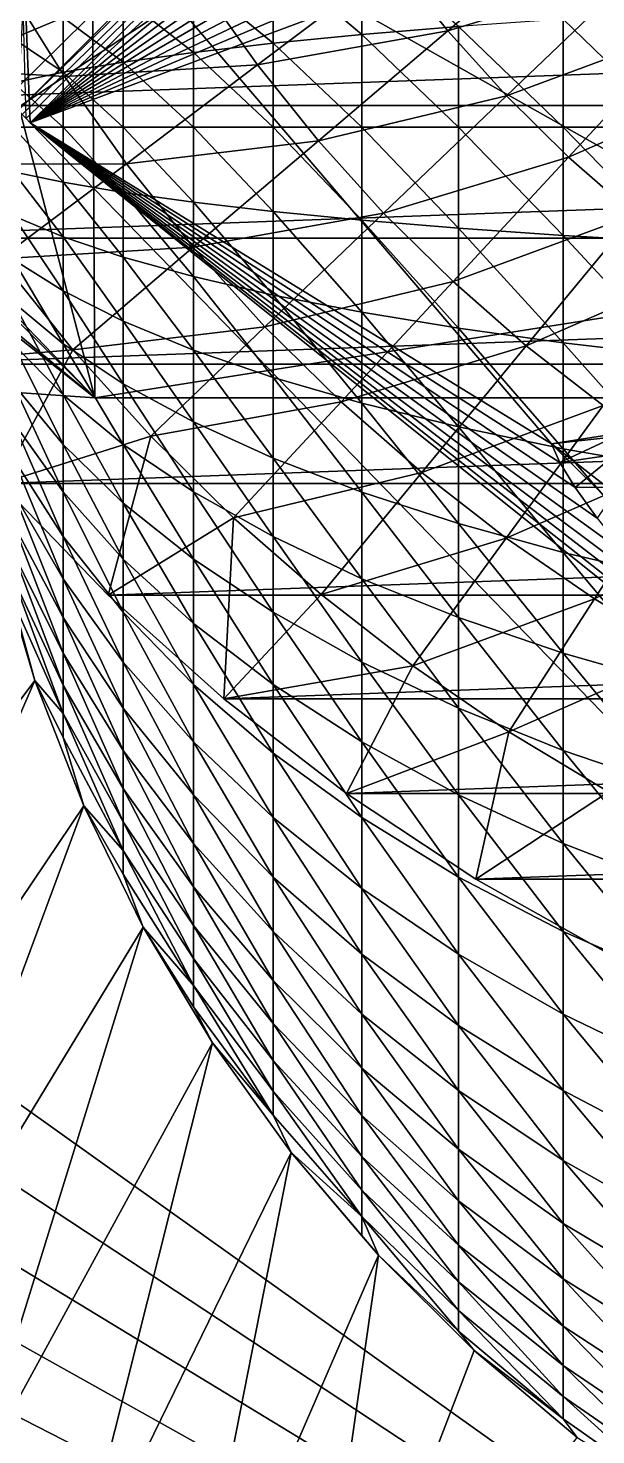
# Model space of a CAD drawing. Header units: metres. Extents: x -4.09 to 4.09, y -3.78 to 3.78.
# Drawn here: x -2.25 to -1.46, y -2.478 to -0.519 of the extents above; entities that cross this region are included whole.
import ezdxf

# ---------------------------------------------------------------- set-up
doc = ezdxf.new("R2010")
doc.units = ezdxf.units.M

msp = doc.modelspace()

# ---------------------------------------------------------------- linework, layer by layer
at = {"layer": 'statue_1', "color": 253}
for points in [[(-2.157675, -1.034236, 9.351602), (-2.881203, 1.737868, 9.351602), (-2.176662, 2.430878, 9.351602)], [(-2.176662, 2.430878, 9.351602), (2.236946, 2.430878, 9.351602), (2.216392, -1.034236, 9.351602)], [(-2.157675, -1.034236, 9.351602), (-2.176662, 2.430878, 9.351602), (2.216392, -1.034236, 9.351602)], [(-1.516551, 1.881307, 19.939117), (-1.326677, 1.978532, 19.947624), (-0.086352, -3.568463, 19.462326)], [(-1.698718, 1.770547, 19.929426), (-1.516551, 1.881307, 19.939117), (-0.086352, -3.568463, 19.462326)], [(-1.872362, 1.646816, 19.918602), (-1.698718, 1.770547, 19.929426), (-0.086352, -3.568463, 19.462326)], [(-2.881203, -0.314374, 9.351602), (-2.881203, 1.737868, 9.351602), (-2.157675, -1.034236, 9.351602)], [(-2.852064, -1.597279, 19.634781), (-1.872362, 1.646816, 19.918602), (-0.086352, -3.568463, 19.462326)], [(-2.036418, 1.510802, 19.9067), (-1.872362, 1.646816, 19.918602), (-2.852064, -1.597279, 19.634781)], [(-2.190073, 1.363195, 19.893789), (-2.036418, 1.510802, 19.9067), (-2.852064, -1.597279, 19.634781)], [(-0.120316, 1.510739, 20.097628), (-2.264017, -0.600407, 19.72538), (-2.264268, -0.634058, 19.72057)], [(-0.053453, 1.509987, 20.101959), (-0.120316, 1.510739, 20.097628), (-2.264268, -0.634058, 19.72057)], [(-2.258753, -0.639698, 19.720448), (-0.053453, 1.509987, 20.101959), (-2.264268, -0.634058, 19.72057)], [(-2.264017, -0.600407, 19.72538), (-0.120316, 1.510739, 20.097628), (-2.254116, -0.42692, 19.755968)], [(-2.258753, -0.639698, 19.720448), (-2.253239, -0.645307, 19.720566), (-0.053453, 1.509987, 20.101959)], [(-2.253239, -0.645307, 19.720566), (-2.247724, -0.650978, 19.720924), (-0.053453, 1.509987, 20.101959)], [(-0.053453, 1.509987, 20.101959), (-2.247724, -0.650978, 19.720924), (0.124578, 1.495825, 20.124771)], [(0.301167, 1.467062, 20.14677), (0.124578, 1.495825, 20.124771), (-2.247724, -0.650978, 19.720924)], [(0.475125, 1.423885, 20.167812), (0.301167, 1.467062, 20.14677), (-2.247724, -0.650978, 19.720924)], [(0.645385, 1.366579, 20.187757), (0.475125, 1.423885, 20.167812), (-2.247724, -0.650978, 19.720924)], [(-2.33251, 1.204841, 19.879934), (-2.190073, 1.363195, 19.893789), (-2.852064, -1.597279, 19.634781)], [(0.810695, 1.295517, 20.20647), (0.645385, 1.366579, 20.187757), (-2.247724, -0.650978, 19.720924)], [(0.969989, 1.211201, 20.223824), (0.810695, 1.295517, 20.20647), (-2.247724, -0.650978, 19.720924)], [(1.122264, 1.114196, 20.239704), (0.969989, 1.211201, 20.223824), (-2.247724, -0.650978, 19.720924)], [(1.266393, 1.005159, 20.254005), (1.122264, 1.114196, 20.239704), (-2.247724, -0.650978, 19.720924)], [(1.401436, 0.88478, 20.266628), (1.266393, 1.005159, 20.254005), (-2.247724, -0.650978, 19.720924)], [(1.526577, 0.753905, 20.277493), (1.401436, 0.88478, 20.266628), (-2.247724, -0.650978, 19.720924)], [(-0.086352, -2.879025, 19.910021), (1.526577, 0.753905, 20.277493), (-2.247724, -0.650978, 19.720924)], [(-0.89429, -0.999457, 13.903325), (-2.264268, -0.227238, 17.413246), (-1.437844, 0.146119, 15.295901)], [(-2.157675, -1.034236, 9.351602), (-3.574088, 0.086023, 16.712542), (-2.259819, -1.026841, 9.351602)], [(-3.506347, 0.084676, 16.726543), (-3.574088, 0.086023, 16.712542), (-2.157675, -1.034236, 9.351602)], [(-3.506347, 0.084676, 16.726543), (-2.157675, -1.034236, 9.351602), (-3.232, 0.082765, 16.714041)], [(3.348243, -0.166798, 15.068974), (-3.232, 0.082765, 16.714041), (-2.157675, -1.034236, 9.351602)], [(2.216392, -1.034236, 9.351602), (3.348243, -0.166798, 15.068974), (-2.157675, -1.034236, 9.351602)], [(-2.264268, -0.227238, 17.413246), (-0.89429, -0.999457, 13.903325), (-1.521439, -1.098279, 18.075314)], [(-2.247724, -0.650978, 19.720924), (-2.264268, -0.227238, 17.413246), (-1.521439, -1.098279, 18.075314)], [(-2.253239, -0.645307, 19.720566), (-2.264268, -0.227238, 17.413246), (-2.247724, -0.650978, 19.720924)], [(-2.259819, -1.026841, 9.351602), (-2.881203, -0.314374, 9.351602), (-2.157675, -1.034236, 9.351602)], [(-1.742144, -0.428016, 1.122091), (-1.666007, -0.523048, 1.122091), (-1.480456, -0.365258, 1.23567)], [(-1.480456, -0.365258, 1.23567), (-1.666007, -0.523048, 1.122091), (-1.408454, -0.44503, 1.23567)], [(-1.785884, -0.528123, 21.276243), (-1.785884, -0.399817, 21.260248), (-1.909334, -0.423786, 21.116541)], [(-1.650904, -0.516969, 21.410789), (-1.785884, -0.399817, 21.260248), (-1.785884, -0.528123, 21.276243)], [(-1.909334, -0.540155, 21.131046), (-1.909334, -0.423786, 21.116541), (-2.020251, -0.449354, 20.963274)], [(-2.009473, -0.459756, 0.994541), (-1.931016, -0.570422, 0.994541), (-1.742144, -0.428016, 1.122091)], [(-1.742144, -0.428016, 1.122091), (-1.931016, -0.570422, 0.994541), (-1.666007, -0.523048, 1.122091)], [(-1.909334, -0.540155, 21.131046), (-1.785884, -0.528123, 21.276243), (-1.909334, -0.423786, 21.116541)], [(-2.763894, -0.435097, 0.043246), (2.591253, -0.435097, 0.043246), (-2.665134, -0.627196, 0.043246)], [(2.492493, -0.627196, 0.043246), (-2.665134, -0.627196, 0.043246), (2.591253, -0.435097, 0.043246)], [(-2.020251, -0.553001, 20.976192), (-2.020251, -0.449354, 20.963274), (-2.118008, -0.476362, 20.801495)], [(-1.909334, -0.540155, 21.131046), (-2.020251, -0.449354, 20.963274), (-2.020251, -0.553001, 20.976192)], [(-1.666007, -0.523048, 1.122091), (-1.58448, -0.613442, 1.122091), (-1.408454, -0.44503, 1.23567)], [(-1.408454, -0.44503, 1.23567), (-1.58448, -0.613442, 1.122091), (-1.331941, -0.520447, 1.23567)], [(-2.278743, -0.460038, 0.853454), (-2.468868, -0.571049, 0.699304), (-2.199848, -0.586496, 0.853454)], [(-2.278743, -0.460038, 0.853454), (-2.199848, -0.586496, 0.853454), (-2.009473, -0.459756, 0.994541)], [(-2.009473, -0.459756, 0.994541), (-2.199848, -0.586496, 0.853454), (-1.931016, -0.570422, 0.994541)], [(-2.271224, -0.533857, 20.456865), (-2.201854, -0.504593, 20.632305), (-2.271224, -0.473198, 20.444143)], [(-2.118008, -0.566537, 20.812735), (-2.118008, -0.476362, 20.801495), (-2.201854, -0.504593, 20.632305)], [(-2.118008, -0.566537, 20.812735), (-2.020251, -0.553001, 20.976192), (-2.118008, -0.476362, 20.801495)], [(-2.271224, -0.533857, 20.456865), (-2.201854, -0.580699, 20.641792), (-2.201854, -0.504593, 20.632305)], [(-2.118008, -0.566537, 20.812735), (-2.201854, -0.504593, 20.632305), (-2.201854, -0.580699, 20.641792)], [(-1.650904, -0.516969, 21.410789), (-1.505209, -0.657338, 21.539989), (-1.505209, -0.506786, 21.533764)], [(-1.3498, -0.657338, 21.650932), (-1.3498, -0.497637, 21.644329), (-1.505209, -0.506786, 21.533764)], [(-1.3498, -0.657338, 21.650932), (-1.505209, -0.506786, 21.533764), (-1.505209, -0.657338, 21.539989)], [(-1.846231, -0.676294, 0.994541), (-1.666007, -0.523048, 1.122091), (-1.931016, -0.570422, 0.994541)], [(-1.785884, -0.657338, 21.281586), (-1.785884, -0.528123, 21.276243), (-1.909334, -0.540155, 21.131046)], [(-1.846231, -0.676294, 0.994541), (-1.58448, -0.613442, 1.122091), (-1.666007, -0.523048, 1.122091)], [(-1.650904, -0.657338, 21.416592), (-1.650904, -0.516969, 21.410789), (-1.785884, -0.528123, 21.276243)], [(-1.650904, -0.657338, 21.416592), (-1.785884, -0.528123, 21.276243), (-1.785884, -0.657338, 21.281586)], [(-1.650904, -0.657338, 21.416592), (-1.505209, -0.657338, 21.539989), (-1.650904, -0.516969, 21.410789)], [(-1.58448, -0.613442, 1.122091), (-1.497752, -0.698885, 1.122091), (-1.331941, -0.520447, 1.23567)], [(-1.497752, -0.698885, 1.122091), (-1.251103, -0.591258, 1.23567), (-1.331941, -0.520447, 1.23567)], [(-2.271224, -0.595394, 20.464535), (-2.201854, -0.580699, 20.641792), (-2.271224, -0.533857, 20.456865)], [(-1.909334, -0.657338, 21.135893), (-1.909334, -0.540155, 21.131046), (-2.020251, -0.553001, 20.976192)], [(-1.909334, -0.657338, 21.135893), (-1.785884, -0.657338, 21.281586), (-1.909334, -0.540155, 21.131046)], [(-2.118008, -0.657338, 20.81649), (-2.118008, -0.566537, 20.812735), (-2.201854, -0.580699, 20.641792)], [(-2.020251, -0.657338, 20.980507), (-2.020251, -0.553001, 20.976192), (-2.118008, -0.566537, 20.812735)], [(-2.118008, -0.657338, 20.81649), (-2.020251, -0.657338, 20.980507), (-2.118008, -0.566537, 20.812735)], [(-1.909334, -0.657338, 21.135893), (-2.020251, -0.553001, 20.976192), (-2.020251, -0.657338, 20.980507)], [(-2.383143, -0.708473, 0.699304), (-2.199848, -0.586496, 0.853454), (-2.468868, -0.571049, 0.699304)], [(-2.383143, -0.708473, 0.699304), (-2.113684, -0.708097, 0.853454), (-2.199848, -0.586496, 0.853454)], [(-2.271224, -0.595394, 20.464535), (-2.201854, -0.657338, 20.644962), (-2.201854, -0.580699, 20.641792)], [(-2.118008, -0.657338, 20.81649), (-2.201854, -0.580699, 20.641792), (-2.201854, -0.657338, 20.644962)], [(-2.199848, -0.586496, 0.853454), (-2.113684, -0.708097, 0.853454), (-1.931016, -0.570422, 0.994541)], [(-1.846231, -0.676294, 0.994541), (-1.931016, -0.570422, 0.994541), (-2.113684, -0.708097, 0.853454)], [(-2.271224, -0.657338, 20.467094), (-2.201854, -0.657338, 20.644962), (-2.271224, -0.595394, 20.464535)], [(-1.497752, -0.698885, 1.122091), (-1.406198, -0.779096, 1.122091), (-1.251103, -0.591258, 1.23567)], [(-1.846231, -0.676294, 0.994541), (-1.755367, -0.776997, 0.994541), (-1.58448, -0.613442, 1.122091)], [(-1.755367, -0.776997, 0.994541), (-1.497752, -0.698885, 1.122091), (-1.58448, -0.613442, 1.122091)], [(-2.552651, -0.811556, 0.043246), (-2.665134, -0.627196, 0.043246), (2.492493, -0.627196, 0.043246)], [(2.379947, -0.811556, 0.043246), (-2.552651, -0.811556, 0.043246), (2.492493, -0.627196, 0.043246)], [(-2.271224, -0.657338, 20.467094), (-2.201854, -0.733946, 20.641792), (-2.201854, -0.657338, 20.644962)], [(-2.271224, -0.719282, 20.464535), (-2.201854, -0.733946, 20.641792), (-2.271224, -0.657338, 20.467094)], [(-2.247724, -0.650978, 19.720924), (-1.2642, -1.425076, 18.447083), (-1.205232, -1.485642, 18.451113)], [(-2.247724, -0.650978, 19.720924), (-1.320473, -1.364636, 18.428749), (-1.2642, -1.425076, 18.447083)], [(-2.247724, -0.650978, 19.720924), (-1.372547, -1.306138, 18.396658), (-1.320473, -1.364636, 18.428749)], [(-2.247724, -0.650978, 19.720924), (-1.418731, -1.251307, 18.351753), (-1.372547, -1.306138, 18.396658)], [(-2.247724, -0.650978, 19.720924), (-1.457772, -1.201739, 18.295361), (-1.418731, -1.251307, 18.351753)], [(-2.247724, -0.650978, 19.720924), (-1.488477, -1.158907, 18.229149), (-1.457772, -1.201739, 18.295361)], [(-2.247724, -0.650978, 19.720924), (-1.509909, -1.124066, 18.155071), (-1.488477, -1.158907, 18.229149)], [(-2.247724, -0.650978, 19.720924), (-1.521439, -1.098279, 18.075314), (-1.509909, -1.124066, 18.155071)], [(-2.247724, -0.650978, 19.720924), (-1.205232, -1.485642, 18.451113), (-0.086352, -2.879025, 19.910021)], [(-2.118008, -0.74814, 20.812735), (-2.201854, -0.657338, 20.644962), (-2.201854, -0.733946, 20.641792)], [(-2.118008, -0.74814, 20.812735), (-2.118008, -0.657338, 20.81649), (-2.201854, -0.657338, 20.644962)], [(-2.020251, -0.761675, 20.976192), (-2.020251, -0.657338, 20.980507), (-2.118008, -0.657338, 20.81649)], [(-2.118008, -0.74814, 20.812735), (-2.020251, -0.761675, 20.976192), (-2.118008, -0.657338, 20.81649)], [(-1.909334, -0.77449, 21.131046), (-2.020251, -0.657338, 20.980507), (-2.020251, -0.761675, 20.976192)], [(-1.909334, -0.77449, 21.131046), (-1.909334, -0.657338, 21.135893), (-2.020251, -0.657338, 20.980507)], [(-1.785884, -0.786522, 21.276243), (-1.785884, -0.657338, 21.281586), (-1.909334, -0.657338, 21.135893)], [(-1.909334, -0.77449, 21.131046), (-1.785884, -0.786522, 21.276243), (-1.909334, -0.657338, 21.135893)], [(-1.650904, -0.797676, 21.410789), (-1.785884, -0.657338, 21.281586), (-1.785884, -0.786522, 21.276243)], [(-1.650904, -0.797676, 21.410789), (-1.650904, -0.657338, 21.416592), (-1.785884, -0.657338, 21.281586)], [(-1.650904, -0.657338, 21.416592), (-1.505209, -0.807859, 21.533764), (-1.505209, -0.657338, 21.539989)], [(-1.650904, -0.797676, 21.410789), (-1.505209, -0.807859, 21.533764), (-1.650904, -0.657338, 21.416592)], [(-1.3498, -0.817039, 21.644329), (-1.505209, -0.657338, 21.539989), (-1.505209, -0.807859, 21.533764)], [(-1.3498, -0.817039, 21.644329), (-1.3498, -0.657338, 21.650932), (-1.505209, -0.657338, 21.539989)], [(-2.020502, -0.824465, 0.853454), (-1.846231, -0.676294, 0.994541), (-2.113684, -0.708097, 0.853454)], [(-1.846231, -0.676294, 0.994541), (-2.020502, -0.824465, 0.853454), (-1.755367, -0.776997, 0.994541)], [(-1.755367, -0.776997, 0.994541), (-1.658738, -0.872185, 0.994541), (-1.497752, -0.698885, 1.122091)], [(-1.497752, -0.698885, 1.122091), (-1.658738, -0.872185, 0.994541), (-1.406198, -0.779096, 1.122091)], [(-2.289459, -0.840633, 0.699304), (-2.113684, -0.708097, 0.853454), (-2.383143, -0.708473, 0.699304)], [(-2.289459, -0.840633, 0.699304), (-2.020502, -0.824465, 0.853454), (-2.113684, -0.708097, 0.853454)], [(-2.271224, -0.719282, 20.464535), (-2.201854, -0.810052, 20.632305), (-2.201854, -0.733946, 20.641792)], [(-2.271224, -0.780788, 20.456865), (-2.201854, -0.810052, 20.632305), (-2.271224, -0.719282, 20.464535)], [(-2.118008, -0.838314, 20.801495), (-2.201854, -0.733946, 20.641792), (-2.201854, -0.810052, 20.632305)], [(-2.118008, -0.838314, 20.801495), (-2.118008, -0.74814, 20.812735), (-2.201854, -0.733946, 20.641792)], [(-2.020251, -0.865291, 20.963274), (-2.020251, -0.761675, 20.976192), (-2.118008, -0.74814, 20.812735)], [(-2.118008, -0.838314, 20.801495), (-2.020251, -0.865291, 20.963274), (-2.118008, -0.74814, 20.812735)], [(-1.909334, -0.890859, 21.116541), (-2.020251, -0.761675, 20.976192), (-2.020251, -0.865291, 20.963274)], [(-1.909334, -0.890859, 21.116541), (-1.909334, -0.77449, 21.131046), (-2.020251, -0.761675, 20.976192)], [(-2.271224, -0.780788, 20.456865), (-2.201854, -0.885125, 20.616566), (-2.201854, -0.810052, 20.632305)], [(-2.271224, -0.841479, 20.444143), (-2.201854, -0.885125, 20.616566), (-2.271224, -0.780788, 20.456865)], [(-2.020502, -0.824465, 0.853454), (-1.920614, -0.935131, 0.853454), (-1.755367, -0.776997, 0.994541)], [(-1.755367, -0.776997, 0.994541), (-1.920614, -0.935131, 0.853454), (-1.658738, -0.872185, 0.994541)], [(-1.785884, -0.914859, 21.260248), (-1.785884, -0.786522, 21.276243), (-1.909334, -0.77449, 21.131046)], [(-1.909334, -0.890859, 21.116541), (-1.785884, -0.914859, 21.260248), (-1.909334, -0.77449, 21.131046)], [(-1.658738, -0.872185, 0.994541), (-1.556719, -0.961545, 0.994541), (-1.406198, -0.779096, 1.122091)], [(-1.556719, -0.961545, 0.994541), (-1.310008, -0.853792, 1.122091), (-1.406198, -0.779096, 1.122091)], [(-1.650904, -0.937074, 21.393414), (-1.785884, -0.786522, 21.276243), (-1.785884, -0.914859, 21.260248)], [(-1.650904, -0.937074, 21.393414), (-1.650904, -0.797676, 21.410789), (-1.785884, -0.786522, 21.276243)], [(-1.650904, -0.797676, 21.410789), (-1.505209, -0.957377, 21.515125), (-1.505209, -0.807859, 21.533764)], [(-1.650904, -0.937074, 21.393414), (-1.505209, -0.957377, 21.515125), (-1.650904, -0.797676, 21.410789)], [(-2.552651, -0.811556, 0.043246), (2.379947, -0.811556, 0.043246), (-2.426945, -0.987237, 0.043246)], [(2.254304, -0.987237, 0.043246), (-2.426945, -0.987237, 0.043246), (2.379947, -0.811556, 0.043246)], [(-2.118008, -0.927236, 20.782846), (-2.201854, -0.810052, 20.632305), (-2.201854, -0.885125, 20.616566)], [(-2.118008, -0.927236, 20.782846), (-2.118008, -0.838314, 20.801495), (-2.201854, -0.810052, 20.632305)], [(-1.3498, -0.975644, 21.624557), (-1.505209, -0.807859, 21.533764), (-1.505209, -0.957377, 21.515125)], [(-1.3498, -0.975644, 21.624557), (-1.3498, -0.817039, 21.644329), (-1.505209, -0.807859, 21.533764)], [(-2.289459, -0.840633, 0.699304), (-2.426945, -0.987237, 0.543128), (-2.188193, -0.967059, 0.699304)], [(-2.289459, -0.840633, 0.699304), (-2.188193, -0.967059, 0.699304), (-2.020502, -0.824465, 0.853454)], [(-2.271224, -0.841479, 20.444143), (-2.201854, -0.958631, 20.594685), (-2.201854, -0.885125, 20.616566)], [(-2.271224, -0.900885, 20.426455), (-2.201854, -0.958631, 20.594685), (-2.271224, -0.841479, 20.444143)], [(-2.188193, -0.967059, 0.699304), (-1.920614, -0.935131, 0.853454), (-2.020502, -0.824465, 0.853454)], [(-2.020251, -0.967498, 20.941845), (-2.020251, -0.865291, 20.963274), (-2.118008, -0.838314, 20.801495)], [(-2.118008, -0.927236, 20.782846), (-2.020251, -0.967498, 20.941845), (-2.118008, -0.838314, 20.801495)], [(-1.556719, -0.961545, 0.994541), (-1.449625, -1.044763, 0.994541), (-1.310008, -0.853792, 1.122091)], [(-1.909334, -1.005661, 21.092476), (-2.020251, -0.865291, 20.963274), (-2.020251, -0.967498, 20.941845)], [(-1.909334, -1.005661, 21.092476), (-1.909334, -0.890859, 21.116541), (-2.020251, -0.865291, 20.963274)], [(-1.920614, -0.935131, 0.853454), (-1.81446, -1.03975, 0.853454), (-1.658738, -0.872185, 0.994541)], [(-1.81446, -1.03975, 0.853454), (-1.556719, -0.961545, 0.994541), (-1.658738, -0.872185, 0.994541)], [(-2.271224, -0.900885, 20.426455), (-2.201854, -1.030069, 20.566803), (-2.201854, -0.958631, 20.594685)], [(-2.271224, -0.958631, 20.403919), (-2.201854, -1.030069, 20.566803), (-2.271224, -0.900885, 20.426455)], [(-2.118008, -1.01434, 20.756916), (-2.201854, -0.885125, 20.616566), (-2.201854, -0.958631, 20.594685)], [(-2.118008, -1.01434, 20.756916), (-2.118008, -0.927236, 20.782846), (-2.201854, -0.885125, 20.616566)], [(-1.785884, -1.041411, 21.233711), (-1.785884, -0.914859, 21.260248), (-1.909334, -0.890859, 21.116541)], [(-1.909334, -1.005661, 21.092476), (-1.785884, -1.041411, 21.233711), (-1.909334, -0.890859, 21.116541)], [(-1.650904, -1.074561, 21.364586), (-1.785884, -0.914859, 21.260248), (-1.785884, -1.041411, 21.233711)], [(-1.650904, -1.074561, 21.364586), (-1.650904, -0.937074, 21.393414), (-1.785884, -0.914859, 21.260248)], [(-2.07972, -1.087344, 0.699304), (-1.920614, -0.935131, 0.853454), (-2.188193, -0.967059, 0.699304)], [(-2.020251, -1.067573, 20.912048), (-2.020251, -0.967498, 20.941845), (-2.118008, -0.927236, 20.782846)], [(-2.118008, -1.01434, 20.756916), (-2.020251, -1.067573, 20.912048), (-2.118008, -0.927236, 20.782846)], [(-2.07972, -1.087344, 0.699304), (-1.81446, -1.03975, 0.853454), (-1.920614, -0.935131, 0.853454)], [(-1.650904, -0.937074, 21.393414), (-1.505209, -1.104859, 21.484207), (-1.505209, -0.957377, 21.515125)], [(-1.650904, -1.074561, 21.364586), (-1.505209, -1.104859, 21.484207), (-1.650904, -0.937074, 21.393414)], [(-2.271224, -0.958631, 20.403919), (-2.201854, -1.099, 20.533119), (-2.201854, -1.030069, 20.566803)], [(-2.271224, -0.958631, 20.403919), (-2.271224, -1.01434, 20.37669), (-2.201854, -1.099, 20.533119)], [(-2.118008, -1.099, 20.723885), (-2.201854, -0.958631, 20.594685), (-2.201854, -1.030069, 20.566803)], [(-2.118008, -1.099, 20.723885), (-2.118008, -1.01434, 20.756916), (-2.201854, -0.958631, 20.594685)], [(-1.3498, -1.132087, 21.591755), (-1.505209, -0.957377, 21.515125), (-1.505209, -1.104859, 21.484207)], [(-1.3498, -1.132087, 21.591755), (-1.3498, -0.975644, 21.624557), (-1.505209, -0.957377, 21.515125)], [(-2.288769, -1.153268, 0.543128), (-2.188193, -0.967059, 0.699304), (-2.426945, -0.987237, 0.543128)], [(-2.07972, -1.087344, 0.699304), (-2.188193, -0.967059, 0.699304), (-2.288769, -1.153268, 0.543128)], [(-1.909334, -1.11805, 21.059013), (-2.020251, -0.967498, 20.941845), (-2.020251, -1.067573, 20.912048)], [(-1.909334, -1.11805, 21.059013), (-1.909334, -1.005661, 21.092476), (-2.020251, -0.967498, 20.941845)], [(-1.81446, -1.03975, 0.853454), (-1.702352, -1.137977, 0.853454), (-1.556719, -0.961545, 0.994541)], [(-1.556719, -0.961545, 0.994541), (-1.702352, -1.137977, 0.853454), (-1.449625, -1.044763, 0.994541)], [(-2.288769, -1.153268, 0.043246), (-2.426945, -0.987237, 0.043246), (2.254304, -0.987237, 0.043246)], [(2.116128, -1.153268, 0.043246), (-2.288769, -1.153268, 0.043246), (2.254304, -0.987237, 0.043246)], [(-2.201854, -1.16486, 20.493862), (-2.201854, -1.099, 20.533119), (-2.271224, -1.01434, 20.37669)], [(-2.271224, -1.067573, 20.344957), (-2.201854, -1.16486, 20.493862), (-2.271224, -1.01434, 20.37669)], [(-2.020251, -1.16486, 20.874088), (-2.020251, -1.067573, 20.912048), (-2.118008, -1.01434, 20.756916)], [(-2.118008, -1.099, 20.723885), (-2.020251, -1.16486, 20.874088), (-2.118008, -1.01434, 20.756916)], [(-1.785884, -1.165362, 21.196815), (-1.785884, -1.041411, 21.233711), (-1.909334, -1.005661, 21.092476)], [(-1.909334, -1.11805, 21.059013), (-1.785884, -1.165362, 21.196815), (-1.909334, -1.005661, 21.092476)], [(-0.518739, -1.879678, 16.732563), (-1.521439, -1.098279, 18.075314), (-0.89429, -0.999457, 13.903325)], [(-2.118008, -1.180621, 20.683975), (-2.201854, -1.030069, 20.566803), (-2.201854, -1.099, 20.533119)], [(-2.118008, -1.180621, 20.683975), (-2.118008, -1.099, 20.723885), (-2.201854, -1.030069, 20.566803)], [(-2.07972, -1.087344, 0.699304), (-1.964291, -1.201018, 0.699304), (-1.81446, -1.03975, 0.853454)], [(-1.81446, -1.03975, 0.853454), (-1.964291, -1.201018, 0.699304), (-1.702352, -1.137977, 0.853454)], [(-1.650904, -1.209196, 21.324505), (-1.785884, -1.041411, 21.233711), (-1.785884, -1.165362, 21.196815)], [(-1.650904, -1.209196, 21.324505), (-1.650904, -1.074561, 21.364586), (-1.785884, -1.041411, 21.233711)], [(-1.702352, -1.137977, 0.853454), (-1.584605, -1.229437, 0.853454), (-1.449625, -1.044763, 0.994541)], [(-1.337831, -1.121559, 0.994541), (-1.449625, -1.044763, 0.994541), (-1.584605, -1.229437, 0.853454)], [(-2.201854, -1.227275, 20.449295), (-2.201854, -1.16486, 20.493862), (-2.271224, -1.067573, 20.344957)], [(-2.271224, -1.11805, 20.308933), (-2.201854, -1.227275, 20.449295), (-2.271224, -1.067573, 20.344957)], [(-1.909334, -1.227275, 21.016386), (-2.020251, -1.067573, 20.912048), (-2.020251, -1.16486, 20.874088)], [(-1.909334, -1.227275, 21.016386), (-1.909334, -1.11805, 21.059013), (-2.020251, -1.067573, 20.912048)], [(-1.650904, -1.074561, 21.364586), (-1.505209, -1.249239, 21.441216), (-1.505209, -1.104859, 21.484207)], [(-1.650904, -1.209196, 21.324505), (-1.505209, -1.249239, 21.441216), (-1.650904, -1.074561, 21.364586)], [(-2.138875, -1.30877, 0.543128), (-2.07972, -1.087344, 0.699304), (-2.288769, -1.153268, 0.543128)], [(-2.07972, -1.087344, 0.699304), (-2.138875, -1.30877, 0.543128), (-1.964291, -1.201018, 0.699304)], [(-1.521439, -1.098279, 18.075314), (-1.433458, -1.088159, 18.089823), (-1.509909, -1.124066, 18.155071)], [(-1.521439, -1.098279, 18.075314), (-0.829181, -1.78001, 17.955105), (-1.433458, -1.088159, 18.089823)], [(-1.509909, -1.124066, 18.155071), (-1.433458, -1.088159, 18.089823), (-1.432392, -1.113005, 18.157732)], [(-2.118008, -1.258701, 20.637459), (-2.201854, -1.099, 20.533119), (-2.201854, -1.16486, 20.493862)], [(-2.118008, -1.258701, 20.637459), (-2.118008, -1.180621, 20.683975), (-2.201854, -1.099, 20.533119)], [(-2.020251, -1.258701, 20.828224), (-2.020251, -1.16486, 20.874088), (-2.118008, -1.099, 20.723885)], [(-2.118008, -1.180621, 20.683975), (-2.020251, -1.258701, 20.828224), (-2.118008, -1.099, 20.723885)], [(-0.829181, -1.78001, 17.955105), (-1.521439, -1.098279, 18.075314), (-0.518739, -1.879678, 16.732563)], [(-1.509909, -1.124066, 18.155071), (-1.432392, -1.113005, 18.157732), (-1.488477, -1.158907, 18.229149)], [(-1.3498, -1.285271, 21.546148), (-1.505209, -1.104859, 21.484207), (-1.505209, -1.249239, 21.441216)], [(-1.3498, -1.285271, 21.546148), (-1.3498, -1.132087, 21.591755), (-1.505209, -1.104859, 21.484207)], [(-1.432392, -1.113005, 18.157732), (-1.428632, -1.158249, 18.241619), (-1.488477, -1.158907, 18.229149)], [(-2.201854, -1.285804, 20.399727), (-2.201854, -1.227275, 20.449295), (-2.271224, -1.11805, 20.308933)], [(-2.271224, -1.165362, 20.268867), (-2.201854, -1.285804, 20.399727), (-2.271224, -1.11805, 20.308933)], [(-1.785884, -1.285804, 21.149807), (-1.785884, -1.165362, 21.196815), (-1.909334, -1.11805, 21.059013)], [(-1.909334, -1.227275, 21.016386), (-1.785884, -1.285804, 21.149807), (-1.909334, -1.11805, 21.059013)], [(-1.461782, -1.313846, 0.853454), (-1.337831, -1.121559, 0.994541), (-1.584605, -1.229437, 0.853454)], [(-1.337831, -1.121559, 0.994541), (-1.461782, -1.313846, 0.853454), (-1.221713, -1.191681, 0.994541)], [(-2.138875, -1.30877, 0.543128), (-2.288769, -1.153268, 0.543128), (-2.288769, -1.153268, 0.043246)], [(-2.138875, -1.30877, 0.043246), (-2.138875, -1.30877, 0.543128), (-2.288769, -1.153268, 0.043246)], [(-2.288769, -1.153268, 0.043246), (2.116128, -1.153268, 0.043246), (-2.138875, -1.30877, 0.043246)], [(1.966171, -1.30877, 0.043246), (-2.138875, -1.30877, 0.043246), (2.116128, -1.153268, 0.043246)], [(-1.842471, -1.307768, 0.699304), (-1.702352, -1.137977, 0.853454), (-1.964291, -1.201018, 0.699304)], [(-1.842471, -1.307768, 0.699304), (-1.584605, -1.229437, 0.853454), (-1.702352, -1.137977, 0.853454)], [(-2.201854, -1.34004, 20.345497), (-2.201854, -1.285804, 20.399727), (-2.271224, -1.165362, 20.268867)], [(-2.271224, -1.209196, 20.225031), (-2.201854, -1.34004, 20.345497), (-2.271224, -1.165362, 20.268867)], [(-2.118008, -1.332646, 20.584656), (-2.201854, -1.16486, 20.493862), (-2.201854, -1.227275, 20.449295)], [(-2.118008, -1.332646, 20.584656), (-2.118008, -1.258701, 20.637459), (-2.201854, -1.16486, 20.493862)], [(-1.909334, -1.332646, 20.964882), (-2.020251, -1.16486, 20.874088), (-2.020251, -1.258701, 20.828224)], [(-1.909334, -1.332646, 20.964882), (-1.909334, -1.227275, 21.016386), (-2.020251, -1.16486, 20.874088)], [(-1.650904, -1.34004, 21.273443), (-1.785884, -1.165362, 21.196815), (-1.785884, -1.285804, 21.149807)], [(-1.650904, -1.34004, 21.273443), (-1.650904, -1.209196, 21.324505), (-1.785884, -1.165362, 21.196815)], [(-1.488477, -1.158907, 18.229149), (-1.428632, -1.158249, 18.241619), (-1.457772, -1.201739, 18.295361)], [(-2.020251, -1.348406, 20.774769), (-2.020251, -1.258701, 20.828224), (-2.118008, -1.180621, 20.683975)], [(-2.118008, -1.258701, 20.637459), (-2.020251, -1.348406, 20.774769), (-2.118008, -1.180621, 20.683975)], [(-1.461782, -1.313846, 0.853454), (-1.334134, -1.390861, 0.853454), (-1.221713, -1.191681, 0.994541)], [(-2.201854, -1.389608, 20.286972), (-2.201854, -1.34004, 20.345497), (-2.271224, -1.209196, 20.225031)], [(-2.271224, -1.249239, 20.177723), (-2.201854, -1.389608, 20.286972), (-2.271224, -1.209196, 20.225031)], [(-1.977952, -1.452931, 0.543128), (-1.964291, -1.201018, 0.699304), (-2.138875, -1.30877, 0.543128)], [(-1.977952, -1.452931, 0.543128), (-1.842471, -1.307768, 0.699304), (-1.964291, -1.201018, 0.699304)], [(-1.650904, -1.209196, 21.324505), (-1.505209, -1.389608, 21.386446), (-1.505209, -1.249239, 21.441216)], [(-1.650904, -1.34004, 21.273443), (-1.505209, -1.389608, 21.386446), (-1.650904, -1.209196, 21.324505)], [(-2.118008, -1.401984, 20.525925), (-2.201854, -1.227275, 20.449295), (-2.201854, -1.285804, 20.399727)], [(-2.118008, -1.401984, 20.525925), (-2.118008, -1.332646, 20.584656), (-2.201854, -1.227275, 20.449295)], [(-1.785884, -1.401984, 21.093014), (-1.785884, -1.285804, 21.149807), (-1.909334, -1.227275, 21.016386)], [(-1.909334, -1.332646, 20.964882), (-1.785884, -1.401984, 21.093014), (-1.909334, -1.227275, 21.016386)], [(-1.714572, -1.407154, 0.699304), (-1.584605, -1.229437, 0.853454), (-1.842471, -1.307768, 0.699304)], [(-1.714572, -1.407154, 0.699304), (-1.461782, -1.313846, 0.853454), (-1.584605, -1.229437, 0.853454)], [(-2.295036, -1.247735, 20.047979), (-2.685187, -2.021645, 19.980272), (-2.24127, -1.427551, 20.032249)], [(-2.24127, -1.427551, 20.032249), (-2.271224, -1.317011, 20.074013), (-2.295036, -1.247735, 20.047979)], [(-2.271224, -1.249239, 20.177723), (-2.201854, -1.434162, 20.224554), (-2.201854, -1.389608, 20.286972)], [(-2.271224, -1.249239, 20.177723), (-2.271224, -1.285271, 20.12727), (-2.201854, -1.434162, 20.224554)], [(-1.3498, -1.434162, 21.488045), (-1.505209, -1.249239, 21.441216), (-1.505209, -1.389608, 21.386446)], [(-1.3498, -1.434162, 21.488045), (-1.3498, -1.285271, 21.546148), (-1.505209, -1.249239, 21.441216)], [(-2.020251, -1.433379, 20.714088), (-2.020251, -1.348406, 20.774769), (-2.118008, -1.258701, 20.637459)], [(-2.118008, -1.332646, 20.584656), (-2.020251, -1.433379, 20.714088), (-2.118008, -1.258701, 20.637459)], [(-1.909334, -1.433379, 20.904852), (-2.020251, -1.258701, 20.828224), (-2.020251, -1.348406, 20.774769)], [(-1.909334, -1.433379, 20.904852), (-1.909334, -1.332646, 20.964882), (-2.020251, -1.258701, 20.828224)], [(-2.271224, -1.317011, 20.074013), (-2.201854, -1.473422, 20.158669), (-2.271224, -1.285271, 20.12727)], [(-2.201854, -1.434162, 20.224554), (-2.271224, -1.285271, 20.12727), (-2.201854, -1.473422, 20.158669)], [(-2.118008, -1.466247, 20.46167), (-2.201854, -1.285804, 20.399727), (-2.201854, -1.34004, 20.345497)], [(-2.118008, -1.466247, 20.46167), (-2.118008, -1.401984, 20.525925), (-2.201854, -1.285804, 20.399727)], [(-1.650904, -1.466247, 21.21175), (-1.785884, -1.285804, 21.149807), (-1.785884, -1.401984, 21.093014)], [(-1.650904, -1.466247, 21.21175), (-1.650904, -1.34004, 21.273443), (-1.785884, -1.285804, 21.149807)], [(-1.977952, -1.452931, 0.043246), (-1.977952, -1.452931, 0.543128), (-2.138875, -1.30877, 0.043246)], [(-2.138875, -1.30877, 0.543128), (-2.138875, -1.30877, 0.043246), (-1.977952, -1.452931, 0.543128)], [(-1.977952, -1.452931, 0.043246), (-2.138875, -1.30877, 0.043246), (1.966171, -1.30877, 0.043246)], [(-1.714572, -1.407154, 0.699304), (-1.842471, -1.307768, 0.699304), (-1.977952, -1.452931, 0.543128)], [(1.805311, -1.452931, 0.043246), (-1.977952, -1.452931, 0.043246), (1.966171, -1.30877, 0.043246)], [(-2.24127, -1.427551, 20.032249), (-2.201854, -1.473422, 20.158669), (-2.271224, -1.317011, 20.074013)], [(-1.714572, -1.407154, 0.699304), (-1.581033, -1.498864, 0.699304), (-1.461782, -1.313846, 0.853454)], [(-1.581033, -1.498864, 0.699304), (-1.334134, -1.390861, 0.853454), (-1.461782, -1.313846, 0.853454)], [(-2.118008, -1.524964, 20.392326), (-2.118008, -1.466247, 20.46167), (-2.201854, -1.34004, 20.345497)], [(-2.201854, -1.389608, 20.286972), (-2.118008, -1.524964, 20.392326), (-2.201854, -1.34004, 20.345497)], [(-2.020251, -1.513058, 20.646595), (-2.020251, -1.433379, 20.714088), (-2.118008, -1.332646, 20.584656)], [(-2.118008, -1.401984, 20.525925), (-2.020251, -1.513058, 20.646595), (-2.118008, -1.332646, 20.584656)], [(-1.909334, -1.528818, 20.836708), (-2.020251, -1.348406, 20.774769), (-2.020251, -1.433379, 20.714088)], [(-1.909334, -1.528818, 20.836708), (-1.909334, -1.433379, 20.904852), (-2.020251, -1.348406, 20.774769)], [(-1.785884, -1.513058, 21.026821), (-1.785884, -1.401984, 21.093014), (-1.909334, -1.332646, 20.964882)], [(-1.909334, -1.433379, 20.904852), (-1.785884, -1.513058, 21.026821), (-1.909334, -1.332646, 20.964882)], [(-1.650904, -1.34004, 21.273443), (-1.505209, -1.524964, 21.320274), (-1.505209, -1.389608, 21.386446)], [(-1.650904, -1.466247, 21.21175), (-1.505209, -1.524964, 21.320274), (-1.650904, -1.34004, 21.273443)], [(-2.201854, -1.389608, 20.286972), (-2.118008, -1.57779, 20.318371), (-2.118008, -1.524964, 20.392326)], [(-2.201854, -1.389608, 20.286972), (-2.201854, -1.434162, 20.224554), (-2.118008, -1.57779, 20.318371)], [(-1.3498, -1.57779, 21.417847), (-1.505209, -1.389608, 21.386446), (-1.505209, -1.524964, 21.320274)], [(-1.3498, -1.57779, 21.417847), (-1.3498, -1.434162, 21.488045), (-1.505209, -1.389608, 21.386446)], [(-2.020251, -1.586908, 20.572754), (-2.020251, -1.513058, 20.646595), (-2.118008, -1.401984, 20.525925)], [(-2.118008, -1.466247, 20.46167), (-2.020251, -1.586908, 20.572754), (-2.118008, -1.401984, 20.525925)], [(-1.807003, -1.584934, 0.543128), (-1.714572, -1.407154, 0.699304), (-1.977952, -1.452931, 0.543128)], [(-1.714572, -1.407154, 0.699304), (-1.807003, -1.584934, 0.543128), (-1.581033, -1.498864, 0.699304)], [(-1.650904, -1.586908, 21.139845), (-1.785884, -1.401984, 21.093014), (-1.785884, -1.513058, 21.026821)], [(-1.650904, -1.586908, 21.139845), (-1.650904, -1.466247, 21.21175), (-1.785884, -1.401984, 21.093014)], [(-1.442356, -1.582584, 0.699304), (-1.334134, -1.390861, 0.853454), (-1.581033, -1.498864, 0.699304)], [(-2.580725, -2.20707, 19.964048), (-2.24127, -1.427551, 20.032249), (-2.685187, -2.021645, 19.980272)], [(-2.24127, -1.427551, 20.032249), (-2.580725, -2.20707, 19.964048), (-2.17284, -1.602292, 20.01696)], [(-2.24127, -1.427551, 20.032249), (-2.201854, -1.507136, 20.089767), (-2.201854, -1.473422, 20.158669)], [(-2.17284, -1.602292, 20.01696), (-2.201854, -1.507136, 20.089767), (-2.24127, -1.427551, 20.032249)], [(-2.118008, -1.624288, 20.240307), (-2.201854, -1.434162, 20.224554), (-2.201854, -1.473422, 20.158669)], [(-2.118008, -1.624288, 20.240307), (-2.118008, -1.57779, 20.318371), (-2.201854, -1.434162, 20.224554)], [(-1.909334, -1.618303, 20.760918), (-2.020251, -1.433379, 20.714088), (-2.020251, -1.513058, 20.646595)], [(-1.909334, -1.618303, 20.760918), (-1.909334, -1.528818, 20.836708), (-2.020251, -1.433379, 20.714088)], [(-1.785884, -1.618303, 20.951683), (-1.785884, -1.513058, 21.026821), (-1.909334, -1.433379, 20.904852)], [(-1.909334, -1.528818, 20.836708), (-1.785884, -1.618303, 20.951683), (-1.909334, -1.433379, 20.904852)], [(-2.020251, -1.654398, 20.493069), (-2.020251, -1.586908, 20.572754), (-2.118008, -1.466247, 20.46167)], [(-2.118008, -1.524964, 20.392326), (-2.020251, -1.654398, 20.493069), (-2.118008, -1.466247, 20.46167)], [(-1.807003, -1.584934, 0.543128), (-1.977952, -1.452931, 0.543128), (-1.977952, -1.452931, 0.043246)], [(-1.807003, -1.584934, 0.043246), (-1.807003, -1.584934, 0.543128), (-1.977952, -1.452931, 0.043246)], [(-1.977952, -1.452931, 0.043246), (1.805311, -1.452931, 0.043246), (-1.807003, -1.584934, 0.043246)], [(1.634361, -1.584934, 0.043246), (-1.807003, -1.584934, 0.043246), (1.805311, -1.452931, 0.043246)], [(-1.650904, -1.466247, 21.21175), (-1.505209, -1.654398, 21.243149), (-1.505209, -1.524964, 21.320274)], [(-1.650904, -1.586908, 21.139845), (-1.505209, -1.654398, 21.243149), (-1.650904, -1.466247, 21.21175)], [(-2.118008, -1.664205, 20.158669), (-2.201854, -1.473422, 20.158669), (-2.201854, -1.507136, 20.089767)], [(-2.118008, -1.664205, 20.158669), (-2.118008, -1.624288, 20.240307), (-2.201854, -1.473422, 20.158669)], [(-2.17284, -1.602292, 20.01696), (-2.118008, -1.664205, 20.158669), (-2.201854, -1.507136, 20.089767)], [(-1.626841, -1.704123, 0.543128), (-1.581033, -1.498864, 0.699304), (-1.807003, -1.584934, 0.543128)], [(-1.442356, -1.582584, 0.699304), (-1.581033, -1.498864, 0.699304), (-1.626841, -1.704123, 0.543128)], [(-2.020251, -1.715089, 20.408081), (-2.020251, -1.654398, 20.493069), (-2.118008, -1.524964, 20.392326)], [(-2.118008, -1.57779, 20.318371), (-2.020251, -1.715089, 20.408081), (-2.118008, -1.524964, 20.392326)], [(-1.909334, -1.70124, 20.677994), (-2.020251, -1.513058, 20.646595), (-2.020251, -1.586908, 20.572754)], [(-1.909334, -1.70124, 20.677994), (-1.909334, -1.618303, 20.760918), (-2.020251, -1.513058, 20.646595)], [(-1.650904, -1.70124, 21.05822), (-1.785884, -1.513058, 21.026821), (-1.785884, -1.618303, 20.951683)], [(-1.650904, -1.70124, 21.05822), (-1.650904, -1.586908, 21.139845), (-1.785884, -1.513058, 21.026821)], [(-1.3498, -1.715089, 21.336025), (-1.505209, -1.524964, 21.320274), (-1.505209, -1.654398, 21.243149)], [(-1.3498, -1.715089, 21.336025), (-1.3498, -1.57779, 21.417847), (-1.505209, -1.524964, 21.320274)], [(-1.785884, -1.717, 20.868107), (-1.785884, -1.618303, 20.951683), (-1.909334, -1.528818, 20.836708)], [(-1.909334, -1.618303, 20.760918), (-1.785884, -1.717, 20.868107), (-1.909334, -1.528818, 20.836708)], [(-2.020251, -1.768542, 20.318371), (-2.020251, -1.715089, 20.408081), (-2.118008, -1.57779, 20.318371)], [(-2.118008, -1.624288, 20.240307), (-2.020251, -1.768542, 20.318371), (-2.118008, -1.57779, 20.318371)], [(-1.626841, -1.704123, 0.043246), (-1.626841, -1.704123, 0.543128), (-1.807003, -1.584934, 0.043246)], [(-1.807003, -1.584934, 0.543128), (-1.807003, -1.584934, 0.043246), (-1.626841, -1.704123, 0.543128)], [(-1.626841, -1.704123, 0.043246), (-1.807003, -1.584934, 0.043246), (1.634361, -1.584934, 0.043246)], [(-1.438471, -1.809838, 0.543128), (-1.442356, -1.582584, 0.699304), (-1.626841, -1.704123, 0.543128)], [(1.4542, -1.704123, 0.043246), (-1.626841, -1.704123, 0.043246), (1.634361, -1.584934, 0.043246)], [(-2.7758, -1.795895, 19.617405), (-2.852064, -1.597279, 19.634781), (-0.086352, -3.568463, 19.462326)], [(-2.580725, -2.20707, 19.964048), (-2.462978, -2.384412, 19.948532), (-2.17284, -1.602292, 20.01696)], [(-2.17284, -1.602292, 20.01696), (-2.462978, -2.384412, 19.948532), (-2.090122, -1.770829, 20.002216)], [(-2.118008, -1.697229, 20.074013), (-2.118008, -1.664205, 20.158669), (-2.17284, -1.602292, 20.01696)], [(-2.090122, -1.770829, 20.002216), (-2.118008, -1.697229, 20.074013), (-2.17284, -1.602292, 20.01696)], [(-1.909334, -1.777033, 20.588509), (-2.020251, -1.586908, 20.572754), (-2.020251, -1.654398, 20.493069)], [(-1.909334, -1.777033, 20.588509), (-1.909334, -1.70124, 20.677994), (-2.020251, -1.586908, 20.572754)], [(-1.650904, -1.586908, 21.139845), (-1.505209, -1.777033, 21.155598), (-1.505209, -1.654398, 21.243149)], [(-1.650904, -1.70124, 21.05822), (-1.505209, -1.777033, 21.155598), (-1.650904, -1.586908, 21.139845)], [(-2.020251, -1.814413, 20.224554), (-2.020251, -1.768542, 20.318371), (-2.118008, -1.624288, 20.240307)], [(-2.118008, -1.664205, 20.158669), (-2.020251, -1.814413, 20.224554), (-2.118008, -1.624288, 20.240307)], [(-1.785884, -1.808428, 20.77667), (-1.785884, -1.717, 20.868107), (-1.909334, -1.618303, 20.760918)], [(-1.909334, -1.70124, 20.677994), (-1.785884, -1.808428, 20.77667), (-1.909334, -1.618303, 20.760918)], [(-1.650904, -1.808428, 20.967434), (-1.785884, -1.618303, 20.951683), (-1.785884, -1.717, 20.868107)], [(-1.650904, -1.808428, 20.967434), (-1.650904, -1.70124, 21.05822), (-1.785884, -1.618303, 20.951683)], [(-2.020251, -1.852356, 20.12727), (-2.020251, -1.814413, 20.224554), (-2.118008, -1.664205, 20.158669)], [(-2.118008, -1.697229, 20.074013), (-2.020251, -1.852356, 20.12727), (-2.118008, -1.664205, 20.158669)], [(-1.909334, -1.845181, 20.493069), (-2.020251, -1.654398, 20.493069), (-2.020251, -1.715089, 20.408081)], [(-1.909334, -1.845181, 20.493069), (-1.909334, -1.777033, 20.588509), (-2.020251, -1.654398, 20.493069)], [(-1.3498, -1.845181, 21.243149), (-1.505209, -1.654398, 21.243149), (-1.505209, -1.777033, 21.155598)], [(-1.3498, -1.845181, 21.243149), (-1.3498, -1.715089, 21.336025), (-1.505209, -1.654398, 21.243149)], [(-2.090122, -1.770829, 20.002216), (-2.020251, -1.852356, 20.12727), (-2.118008, -1.697229, 20.074013)], [(-1.785884, -1.891992, 20.677994), (-1.785884, -1.808428, 20.77667), (-1.909334, -1.70124, 20.677994)], [(-1.909334, -1.777033, 20.588509), (-1.785884, -1.891992, 20.677994), (-1.909334, -1.70124, 20.677994)], [(-1.650904, -1.70124, 21.05822), (-1.505209, -1.891992, 21.05822), (-1.505209, -1.777033, 21.155598)], [(-1.650904, -1.808428, 20.967434), (-1.505209, -1.891992, 21.05822), (-1.650904, -1.70124, 21.05822)], [(-1.909334, -1.905183, 20.392326), (-2.020251, -1.715089, 20.408081), (-2.020251, -1.768542, 20.318371)], [(-1.909334, -1.905183, 20.392326), (-1.909334, -1.845181, 20.493069), (-2.020251, -1.715089, 20.408081)], [(-1.650904, -1.907752, 20.868107), (-1.785884, -1.717, 20.868107), (-1.785884, -1.808428, 20.77667)], [(-1.650904, -1.907752, 20.868107), (-1.650904, -1.808428, 20.967434), (-1.785884, -1.717, 20.868107)], [(-1.438471, -1.809838, 0.543128), (-1.626841, -1.704123, 0.543128), (-1.626841, -1.704123, 0.043246)], [(-1.438471, -1.809838, 0.043246), (-1.438471, -1.809838, 0.543128), (-1.626841, -1.704123, 0.043246)], [(-1.626841, -1.704123, 0.043246), (1.4542, -1.704123, 0.043246), (-1.438471, -1.809838, 0.043246)], [(-2.33251, -2.552729, 19.933807), (-2.090122, -1.770829, 20.002216), (-2.462978, -2.384412, 19.948532)], [(-2.090122, -1.770829, 20.002216), (-2.33251, -2.552729, 19.933807), (-1.993744, -1.931972, 19.988117)], [(-2.020251, -1.882153, 20.027184), (-2.020251, -1.852356, 20.12727), (-2.090122, -1.770829, 20.002216)], [(-1.993744, -1.931972, 19.988117), (-2.020251, -1.882153, 20.027184), (-2.090122, -1.770829, 20.002216)], [(-1.909334, -1.956693, 20.286972), (-2.020251, -1.768542, 20.318371), (-2.020251, -1.814413, 20.224554)], [(-1.909334, -1.956693, 20.286972), (-1.909334, -1.905183, 20.392326), (-2.020251, -1.768542, 20.318371)], [(-1.785884, -1.967127, 20.572754), (-1.785884, -1.891992, 20.677994), (-1.909334, -1.777033, 20.588509)], [(-1.909334, -1.845181, 20.493069), (-1.785884, -1.967127, 20.572754), (-1.909334, -1.777033, 20.588509)], [(-1.3498, -1.967127, 21.139845), (-1.505209, -1.777033, 21.155598), (-1.505209, -1.891992, 21.05822)], [(-1.3498, -1.967127, 21.139845), (-1.3498, -1.845181, 21.243149), (-1.505209, -1.777033, 21.155598)], [(-2.685187, -1.988433, 19.600559), (-2.7758, -1.795895, 19.617405), (-0.086352, -3.568463, 19.462326)], [(-1.909334, -1.999336, 20.177723), (-2.020251, -1.814413, 20.224554), (-2.020251, -1.852356, 20.12727)], [(-1.909334, -1.999336, 20.177723), (-1.909334, -1.956693, 20.286972), (-2.020251, -1.814413, 20.224554)], [(-1.650904, -1.998553, 20.760918), (-1.785884, -1.808428, 20.77667), (-1.785884, -1.891992, 20.677994)], [(-1.650904, -1.998553, 20.760918), (-1.650904, -1.907752, 20.868107), (-1.785884, -1.808428, 20.77667)], [(-1.650904, -1.808428, 20.967434), (-1.505209, -1.998553, 20.951683), (-1.505209, -1.891992, 21.05822)], [(-1.650904, -1.907752, 20.868107), (-1.505209, -1.998553, 20.951683), (-1.650904, -1.808428, 20.967434)], [(-1.909334, -2.032799, 20.065331), (-1.909334, -1.999336, 20.177723), (-2.020251, -1.852356, 20.12727)], [(-2.020251, -1.882153, 20.027184), (-1.909334, -2.032799, 20.065331), (-2.020251, -1.852356, 20.12727)], [(-1.785884, -2.033332, 20.46167), (-1.785884, -1.967127, 20.572754), (-1.909334, -1.845181, 20.493069)], [(-1.909334, -1.905183, 20.392326), (-1.785884, -2.033332, 20.46167), (-1.909334, -1.845181, 20.493069)], [(-2.020251, -1.882153, 20.027184), (-1.993744, -1.931972, 19.988117), (-1.909334, -2.032799, 20.065331)], [(-1.650904, -2.080174, 20.646595), (-1.785884, -1.891992, 20.677994), (-1.785884, -1.967127, 20.572754)], [(-1.650904, -2.080174, 20.646595), (-1.650904, -1.998553, 20.760918), (-1.785884, -1.891992, 20.677994)], [(-1.3498, -2.080174, 21.026821), (-1.505209, -1.891992, 21.05822), (-1.505209, -1.998553, 20.951683)], [(-1.3498, -2.080174, 21.026821), (-1.3498, -1.967127, 21.139845), (-1.505209, -1.891992, 21.05822)], [(-1.785884, -2.090138, 20.345497), (-1.785884, -2.033332, 20.46167), (-1.909334, -1.905183, 20.392326)], [(-1.909334, -1.956693, 20.286972), (-1.785884, -2.090138, 20.345497), (-1.909334, -1.905183, 20.392326)], [(-1.650904, -1.907752, 20.868107), (-1.505209, -2.095903, 20.836708), (-1.505209, -1.998553, 20.951683)], [(-1.650904, -1.998553, 20.760918), (-1.505209, -2.095903, 20.836708), (-1.650904, -1.907752, 20.868107)], [(-2.33251, -2.552729, 19.933807), (-2.190073, -2.711083, 19.919952), (-1.993744, -1.931972, 19.988117)], [(-1.993744, -1.931972, 19.988117), (-2.190073, -2.711083, 19.919952), (-1.884331, -2.084655, 19.974758)], [(-1.884331, -2.084655, 19.974758), (-1.909334, -2.032799, 20.065331), (-1.993744, -1.931972, 19.988117)], [(-1.785884, -2.137136, 20.225031), (-1.785884, -2.090138, 20.345497), (-1.909334, -1.956693, 20.286972)], [(-1.909334, -1.999336, 20.177723), (-1.785884, -2.137136, 20.225031), (-1.909334, -1.956693, 20.286972)], [(-1.650904, -2.152051, 20.525925), (-1.785884, -1.967127, 20.572754), (-1.785884, -2.033332, 20.46167)], [(-1.650904, -2.152051, 20.525925), (-1.650904, -2.080174, 20.646595), (-1.785884, -1.967127, 20.572754)], [(-2.580725, -2.173858, 19.584335), (-2.685187, -1.988433, 19.600559), (-0.086352, -3.568463, 19.462326)], [(-1.785884, -2.174015, 20.101095), (-1.785884, -2.137136, 20.225031), (-1.909334, -1.999336, 20.177723)], [(-1.909334, -2.032799, 20.065331), (-1.785884, -2.174015, 20.101095), (-1.909334, -1.999336, 20.177723)], [(-1.650904, -1.998553, 20.760918), (-1.505209, -2.183477, 20.714088), (-1.505209, -2.095903, 20.836708)], [(-1.650904, -2.080174, 20.646595), (-1.505209, -2.183477, 20.714088), (-1.650904, -1.998553, 20.760918)], [(-1.3498, -2.183477, 20.904852), (-1.505209, -1.998553, 20.951683), (-1.505209, -2.095903, 20.836708)], [(-1.3498, -2.183477, 20.904852), (-1.3498, -2.080174, 21.026821), (-1.505209, -1.998553, 20.951683)], [(-1.884331, -2.084655, 19.974758), (-1.785884, -2.174015, 20.101095), (-1.909334, -2.032799, 20.065331)], [(-1.650904, -2.213775, 20.399727), (-1.785884, -2.033332, 20.46167), (-1.785884, -2.090138, 20.345497)], [(-1.650904, -2.213775, 20.399727), (-1.650904, -2.152051, 20.525925), (-1.785884, -2.033332, 20.46167)], [(-2.036418, -2.85869, 19.90704), (-1.884331, -2.084655, 19.974758), (-2.190073, -2.711083, 19.919952)], [(-1.884331, -2.084655, 19.974758), (-2.036418, -2.85869, 19.90704), (-1.762636, -2.227812, 19.962234)], [(-1.884331, -2.084655, 19.974758), (-1.785884, -2.200553, 19.974535), (-1.785884, -2.174015, 20.101095)], [(-1.762636, -2.227812, 19.962234), (-1.785884, -2.200553, 19.974535), (-1.884331, -2.084655, 19.974758)], [(-1.650904, -2.264816, 20.268867), (-1.785884, -2.090138, 20.345497), (-1.785884, -2.137136, 20.225031)], [(-1.650904, -2.264816, 20.268867), (-1.650904, -2.213775, 20.399727), (-1.785884, -2.090138, 20.345497)], [(-1.650904, -2.080174, 20.646595), (-1.505209, -2.260586, 20.584656), (-1.505209, -2.183477, 20.714088)], [(-1.650904, -2.152051, 20.525925), (-1.505209, -2.260586, 20.584656), (-1.650904, -2.080174, 20.646595)], [(-1.3498, -2.276346, 20.774769), (-1.505209, -2.095903, 20.836708), (-1.505209, -2.183477, 20.714088)], [(-1.3498, -2.276346, 20.774769), (-1.3498, -2.183477, 20.904852), (-1.505209, -2.095903, 20.836708)], [(-1.650904, -2.30489, 20.134237), (-1.785884, -2.137136, 20.225031), (-1.785884, -2.174015, 20.101095)], [(-1.650904, -2.30489, 20.134237), (-1.650904, -2.264816, 20.268867), (-1.785884, -2.137136, 20.225031)], [(-1.650904, -2.152051, 20.525925), (-1.505209, -2.32676, 20.449295), (-1.505209, -2.260586, 20.584656)], [(-1.650904, -2.213775, 20.399727), (-1.505209, -2.32676, 20.449295), (-1.650904, -2.152051, 20.525925)], [(-2.462978, -2.351199, 19.568821), (-2.580725, -2.173858, 19.584335), (-0.086352, -3.568463, 19.462326)], [(-1.785884, -2.200553, 19.974535), (-1.762636, -2.227812, 19.962234), (-1.785884, -2.174015, 20.101095)], [(-1.650904, -2.333716, 19.996758), (-1.785884, -2.174015, 20.101095), (-1.762636, -2.227812, 19.962234)], [(-1.650904, -2.333716, 19.996758), (-1.650904, -2.30489, 20.134237), (-1.785884, -2.174015, 20.101095)], [(-1.3498, -2.358155, 20.637459), (-1.505209, -2.183477, 20.714088), (-1.505209, -2.260586, 20.584656)], [(-1.3498, -2.358155, 20.637459), (-1.3498, -2.276346, 20.774769), (-1.505209, -2.183477, 20.714088)], [(-2.036418, -2.85869, 19.90704), (-1.872362, -2.994704, 19.895142), (-1.762636, -2.227812, 19.962234)], [(-1.872362, -2.994704, 19.895142), (-1.629473, -2.360442, 19.95063), (-1.762636, -2.227812, 19.962234)], [(-1.629473, -2.360442, 19.95063), (-1.650904, -2.333716, 19.996758), (-1.762636, -2.227812, 19.962234)], [(-1.650904, -2.213775, 20.399727), (-1.505209, -2.381529, 20.308933), (-1.505209, -2.32676, 20.449295)], [(-1.650904, -2.264816, 20.268867), (-1.505209, -2.381529, 20.308933), (-1.650904, -2.213775, 20.399727)], [(-1.650904, -2.264816, 20.268867), (-1.505209, -2.424517, 20.164528), (-1.505209, -2.381529, 20.308933)], [(-1.650904, -2.30489, 20.134237), (-1.505209, -2.424517, 20.164528), (-1.650904, -2.264816, 20.268867)], [(-1.3498, -2.428371, 20.493862), (-1.505209, -2.260586, 20.584656), (-1.505209, -2.32676, 20.449295)], [(-1.3498, -2.428371, 20.493862), (-1.3498, -2.358155, 20.637459), (-1.505209, -2.260586, 20.584656)], [(-1.650904, -2.30489, 20.134237), (-1.505209, -2.455442, 20.017067), (-1.505209, -2.424517, 20.164528)], [(-1.650904, -2.333716, 19.996758), (-1.505209, -2.455442, 20.017067), (-1.650904, -2.30489, 20.134237)], [(-1.3498, -2.486461, 20.344957), (-1.505209, -2.32676, 20.449295), (-1.505209, -2.381529, 20.308933)], [(-1.3498, -2.486461, 20.344957), (-1.3498, -2.428371, 20.493862), (-1.505209, -2.32676, 20.449295)], [(-1.650904, -2.333716, 19.996758), (-1.629473, -2.360442, 19.95063), (-1.505209, -2.455442, 20.017067)], [(-2.33251, -2.519486, 19.554096), (-2.462978, -2.351199, 19.568821), (-0.086352, -3.568463, 19.462326)], [(-1.485783, -2.481699, 19.940022), (-1.629473, -2.360442, 19.95063), (-1.872362, -2.994704, 19.895142)], [(-1.629473, -2.360442, 19.95063), (-1.485783, -2.481699, 19.940022), (-1.505209, -2.455442, 20.017067)], [(-1.3498, -2.532081, 20.191765), (-1.505209, -2.381529, 20.308933), (-1.505209, -2.424517, 20.164528)], [(-1.3498, -2.532081, 20.191765), (-1.3498, -2.486461, 20.344957), (-1.505209, -2.381529, 20.308933)], [(-1.3498, -2.564886, 20.035328), (-1.505209, -2.424517, 20.164528), (-1.505209, -2.455442, 20.017067)], [(-1.3498, -2.564886, 20.035328), (-1.3498, -2.532081, 20.191765), (-1.505209, -2.424517, 20.164528)], [(-1.3498, -2.564886, 20.035328), (-1.505209, -2.455442, 20.017067), (-1.485783, -2.481699, 19.940022)]]:
    msp.add_3dface(points, dxfattribs=at)

doc.saveas('drawing.dxf')
